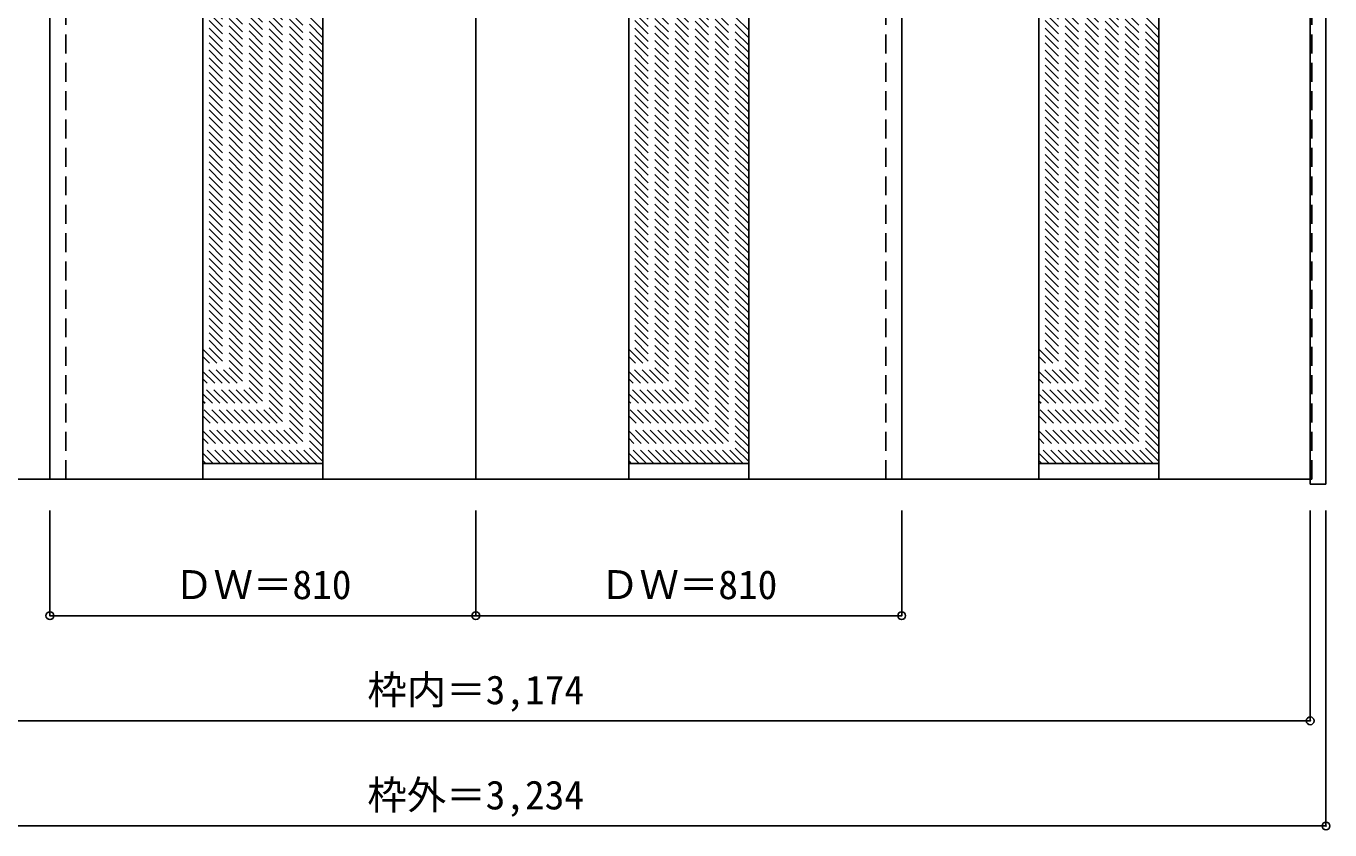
# Model space of a CAD drawing. Units: millimetres, scale not verified. Extents: x -2134 to 1652, y -1802 to 1263.
# Drawn here: x -828 to 1652, y -1802 to -273 of the extents above; entities that cross this region are included whole.
import ezdxf
from ezdxf.enums import TextEntityAlignment as Align

# ---------------------------------------------------------------- set-up
doc = ezdxf.new("R2010")
doc.units = ezdxf.units.MM
doc.header["$LTSCALE"] = 30
doc.header["$PDMODE"] = 32
doc.header["$PDSIZE"] = 15
doc.linetypes.add('DASHED1', pattern=[1.8, 1.2, -0.6])
doc.layers.add('0-0', color=4, linetype='DASHED1')
doc.layers.add('0-1_寸法', color=7, linetype='Continuous')
doc.styles.add('ＭＳ ゴシック', font='')
doc.styles.get('ＭＳ ゴシック').set_extended_font_data('MS Gothic')

msp = doc.modelspace()

# ---------------------------------------------------------------- linework, layer by layer
at = {"layer": '0-0', "color": 3, "linetype": 'Continuous'}
for p, q in [((1614.71, -1144.8), (1614.71, 1255.2)), ((1644.71, -1144.8), (1644.71, 1255.2)), ((-782.29, -1135.3), (-782.29, 1224.7)), ((-491.29, 1224.7), (-491.29, -1135.3)), ((-263.29, 1224.7), (-263.29, -1135.3)), ((27.71, -1135.3), (27.71, 1224.7)), ((318.71, 1224.7), (318.71, -1135.3)), ((546.71, 1224.7), (546.71, -1135.3)), ((837.71, -1135.3), (837.71, 1224.7)), ((1098.71, 1224.7), (1098.71, -1135.3)), ((1326.71, 1224.7), (1326.71, -1135.3)), ((-1559.29, -1135.3), (27.71, -1135.3)), ((1614.71, -1135.3), (27.71, -1135.3)), ((1644.71, -1144.8), (1614.71, -1144.8))]:
    msp.add_line(p, q, dxfattribs=at)
at = {"layer": '0-0'}
for p, q in [((-752.29, -1135.3), (-752.29, 1224.7)), ((807.71, -1135.3), (807.71, 1224.7)), ((1617.71, -1135.3), (1617.71, 1224.7)), ((-263.29, -281.35), (-491.29, -53.35)), ((-263.29, -295.49), (-491.29, -67.49)), ((546.71, -281.35), (318.71, -53.35)), ((546.71, -295.49), (318.71, -67.49)), ((1326.71, -281.35), (1098.71, -53.35)), ((1326.71, -295.49), (1098.71, -67.49)), ((-263.29, -309.63), (-491.29, -81.63)), ((-263.29, -323.77), (-491.29, -95.77)), ((546.71, -309.63), (318.71, -81.63)), ((546.71, -323.77), (318.71, -95.77)), ((1326.71, -309.63), (1098.71, -81.63)), ((1326.71, -323.77), (1098.71, -95.77)), ((-263.29, -337.91), (-491.29, -109.91)), ((546.71, -337.91), (318.71, -109.91)), ((1326.71, -337.91), (1098.71, -109.91)), ((-263.29, -352.06), (-491.29, -124.06)), ((-263.29, -366.2), (-491.29, -138.2)), ((546.71, -352.06), (318.71, -124.06)), ((546.71, -366.2), (318.71, -138.2)), ((1326.71, -352.06), (1098.71, -124.06)), ((1326.71, -366.2), (1098.71, -138.2)), ((-263.29, -380.34), (-491.29, -152.34)), ((-263.29, -394.48), (-491.29, -166.48)), ((546.71, -380.34), (318.71, -152.34)), ((546.71, -394.48), (318.71, -166.48)), ((1326.71, -380.34), (1098.71, -152.34)), ((1326.71, -394.48), (1098.71, -166.48)), ((-263.29, -408.62), (-491.29, -180.62)), ((-263.29, -422.77), (-491.29, -194.77)), ((546.71, -408.62), (318.71, -180.62)), ((546.71, -422.77), (318.71, -194.77)), ((1326.71, -408.62), (1098.71, -180.62)), ((1326.71, -422.77), (1098.71, -194.77)), ((-263.29, -436.91), (-491.29, -208.91)), ((-263.29, -451.05), (-491.29, -223.05)), ((546.71, -436.91), (318.71, -208.91)), ((546.71, -451.05), (318.71, -223.05)), ((1326.71, -436.91), (1098.71, -208.91)), ((1326.71, -451.05), (1098.71, -223.05)), ((-263.29, -465.19), (-491.29, -237.19)), ((546.71, -465.19), (318.71, -237.19)), ((1326.71, -465.19), (1098.71, -237.19)), ((-263.29, -479.33), (-491.29, -251.33)), ((-263.29, -493.48), (-491.29, -265.48)), ((546.71, -479.33), (318.71, -251.33)), ((546.71, -493.48), (318.71, -265.48)), ((1326.71, -479.33), (1098.71, -251.33)), ((1326.71, -493.48), (1098.71, -265.48)), ((-263.29, -507.62), (-491.29, -279.62)), ((-263.29, -521.76), (-491.29, -293.76)), ((546.71, -507.62), (318.71, -279.62)), ((546.71, -521.76), (318.71, -293.76)), ((1326.71, -507.62), (1098.71, -279.62)), ((1326.71, -521.76), (1098.71, -293.76)), ((-263.29, -535.9), (-491.29, -307.9)), ((-263.29, -550.05), (-491.29, -322.05)), ((546.71, -535.9), (318.71, -307.9)), ((546.71, -550.05), (318.71, -322.05)), ((1326.71, -535.9), (1098.71, -307.9)), ((1326.71, -550.05), (1098.71, -322.05)), ((-263.29, -564.19), (-491.29, -336.19)), ((546.71, -564.19), (318.71, -336.19)), ((1326.71, -564.19), (1098.71, -336.19)), ((-263.29, -578.33), (-491.29, -350.33)), ((-263.29, -592.47), (-491.29, -364.47)), ((546.71, -578.33), (318.71, -350.33)), ((546.71, -592.47), (318.71, -364.47)), ((1326.71, -578.33), (1098.71, -350.33)), ((1326.71, -592.47), (1098.71, -364.47)), ((-263.29, -606.61), (-491.29, -378.61)), ((-263.29, -620.76), (-491.29, -392.76)), ((546.71, -606.61), (318.71, -378.61)), ((546.71, -620.76), (318.71, -392.76)), ((1326.71, -606.61), (1098.71, -378.61)), ((1326.71, -620.76), (1098.71, -392.76)), ((-263.29, -634.9), (-491.29, -406.9)), ((-263.29, -649.04), (-491.29, -421.04)), ((546.71, -634.9), (318.71, -406.9)), ((546.71, -649.04), (318.71, -421.04)), ((1326.71, -634.9), (1098.71, -406.9)), ((1326.71, -649.04), (1098.71, -421.04)), ((-263.29, -663.18), (-491.29, -435.18)), ((546.71, -663.18), (318.71, -435.18)), ((1326.71, -663.18), (1098.71, -435.18)), ((-263.29, -677.32), (-491.29, -449.32)), ((-263.29, -691.47), (-491.29, -463.47)), ((546.71, -677.32), (318.71, -449.32)), ((546.71, -691.47), (318.71, -463.47)), ((1326.71, -677.32), (1098.71, -449.32)), ((1326.71, -691.47), (1098.71, -463.47)), ((-263.29, -705.61), (-491.29, -477.61)), ((-263.29, -719.75), (-491.29, -491.75)), ((546.71, -705.61), (318.71, -477.61)), ((546.71, -719.75), (318.71, -491.75)), ((1326.71, -705.61), (1098.71, -477.61)), ((1326.71, -719.75), (1098.71, -491.75)), ((-263.29, -733.89), (-491.29, -505.89)), ((-263.29, -748.04), (-491.29, -520.04)), ((546.71, -733.89), (318.71, -505.89)), ((546.71, -748.04), (318.71, -520.04)), ((1326.71, -733.89), (1098.71, -505.89)), ((1326.71, -748.04), (1098.71, -520.04)), ((-263.29, -762.18), (-491.29, -534.18)), ((546.71, -762.18), (318.71, -534.18)), ((1326.71, -762.18), (1098.71, -534.18)), ((-263.29, -776.32), (-491.29, -548.32)), ((-263.29, -790.46), (-491.29, -562.46)), ((546.71, -776.32), (318.71, -548.32)), ((546.71, -790.46), (318.71, -562.46)), ((1326.71, -776.32), (1098.71, -548.32)), ((1326.71, -790.46), (1098.71, -562.46)), ((-263.29, -804.6), (-491.29, -576.6)), ((-263.29, -818.75), (-491.29, -590.75)), ((546.71, -804.6), (318.71, -576.6)), ((546.71, -818.75), (318.71, -590.75)), ((1326.71, -804.6), (1098.71, -576.6)), ((1326.71, -818.75), (1098.71, -590.75)), ((-263.29, -832.89), (-491.29, -604.89)), ((-263.29, -847.03), (-491.29, -619.03)), ((546.71, -832.89), (318.71, -604.89)), ((546.71, -847.03), (318.71, -619.03)), ((1326.71, -832.89), (1098.71, -604.89)), ((1326.71, -847.03), (1098.71, -619.03)), ((-263.29, -861.17), (-491.29, -633.17)), ((546.71, -861.17), (318.71, -633.17)), ((1326.71, -861.17), (1098.71, -633.17)), ((-263.29, -875.31), (-491.29, -647.31)), ((-263.29, -889.46), (-491.29, -661.46)), ((546.71, -875.31), (318.71, -647.31)), ((546.71, -889.46), (318.71, -661.46)), ((1326.71, -875.31), (1098.71, -647.31)), ((1326.71, -889.46), (1098.71, -661.46)), ((-263.29, -903.6), (-491.29, -675.6)), ((-263.29, -917.74), (-491.29, -689.74)), ((546.71, -903.6), (318.71, -675.6)), ((546.71, -917.74), (318.71, -689.74)), ((1326.71, -903.6), (1098.71, -675.6)), ((1326.71, -917.74), (1098.71, -689.74)), ((-263.29, -931.88), (-491.29, -703.88)), ((-263.29, -946.03), (-491.29, -718.03)), ((546.71, -931.88), (318.71, -703.88)), ((546.71, -946.03), (318.71, -718.03)), ((1326.71, -931.88), (1098.71, -703.88)), ((1326.71, -946.03), (1098.71, -718.03)), ((-263.29, -960.17), (-491.29, -732.17)), ((546.71, -960.17), (318.71, -732.17)), ((1326.71, -960.17), (1098.71, -732.17)), ((-263.29, -974.31), (-491.29, -746.31)), ((-263.29, -988.45), (-491.29, -760.45)), ((546.71, -974.31), (318.71, -746.31)), ((546.71, -988.45), (318.71, -760.45)), ((1326.71, -974.31), (1098.71, -746.31)), ((1326.71, -988.45), (1098.71, -760.45)), ((-263.29, -1002.59), (-491.29, -774.59)), ((-263.29, -1016.74), (-491.29, -788.74)), ((546.71, -1002.59), (318.71, -774.59)), ((546.71, -1016.74), (318.71, -788.74)), ((1326.71, -1002.59), (1098.71, -774.59)), ((1326.71, -1016.74), (1098.71, -788.74)), ((-263.29, -1030.88), (-491.29, -802.88)), ((-263.29, -1045.02), (-491.29, -817.02)), ((546.71, -1030.88), (318.71, -802.88)), ((546.71, -1045.02), (318.71, -817.02)), ((1326.71, -1030.88), (1098.71, -802.88)), ((1326.71, -1045.02), (1098.71, -817.02)), ((-263.29, -1059.16), (-491.29, -831.16)), ((546.71, -1059.16), (318.71, -831.16)), ((1326.71, -1059.16), (1098.71, -831.16)), ((-263.29, -1073.3), (-491.29, -845.3)), ((-263.29, -1087.45), (-491.29, -859.45)), ((546.71, -1073.3), (318.71, -845.3)), ((546.71, -1087.45), (318.71, -859.45)), ((1326.71, -1073.3), (1098.71, -845.3)), ((1326.71, -1087.45), (1098.71, -859.45)), ((-263.29, -1101.59), (-491.29, -873.59)), ((-273.72, -1105.3), (-491.29, -887.73)), ((546.71, -1101.59), (318.71, -873.59)), ((536.28, -1105.3), (318.71, -887.73)), ((1326.71, -1101.59), (1098.71, -873.59)), ((1316.28, -1105.3), (1098.71, -887.73)), ((-287.86, -1105.3), (-491.29, -901.87)), ((-302, -1105.3), (-491.29, -916.02)), ((522.14, -1105.3), (318.71, -901.87)), ((508, -1105.3), (318.71, -916.02)), ((1302.14, -1105.3), (1098.71, -901.87)), ((1288, -1105.3), (1098.71, -916.02)), ((-316.14, -1105.3), (-491.29, -930.16)), ((493.86, -1105.3), (318.71, -930.16)), ((1273.86, -1105.3), (1098.71, -930.16)), ((-330.29, -1105.3), (-491.29, -944.3)), ((-344.43, -1105.3), (-491.29, -958.44)), ((479.71, -1105.3), (318.71, -944.3)), ((465.57, -1105.3), (318.71, -958.44)), ((1259.71, -1105.3), (1098.71, -944.3)), ((1245.57, -1105.3), (1098.71, -958.44)), ((-358.57, -1105.3), (-491.29, -972.58)), ((-372.71, -1105.3), (-491.29, -986.73)), ((451.43, -1105.3), (318.71, -972.58)), ((437.29, -1105.3), (318.71, -986.73)), ((1231.43, -1105.3), (1098.71, -972.58)), ((1217.29, -1105.3), (1098.71, -986.73)), ((-386.86, -1105.3), (-491.29, -1000.87)), ((-401, -1105.3), (-491.29, -1015.01)), ((423.14, -1105.3), (318.71, -1000.87)), ((409, -1105.3), (318.71, -1015.01)), ((1203.14, -1105.3), (1098.71, -1000.87)), ((1189, -1105.3), (1098.71, -1015.01)), ((-415.14, -1105.3), (-491.29, -1029.15)), ((394.86, -1105.3), (318.71, -1029.15)), ((1174.86, -1105.3), (1098.71, -1029.15)), ((-429.28, -1105.3), (-491.29, -1043.29)), ((-443.42, -1105.3), (-491.29, -1057.44)), ((380.72, -1105.3), (318.71, -1043.29)), ((366.58, -1105.3), (318.71, -1057.44)), ((1160.72, -1105.3), (1098.71, -1043.29)), ((1146.58, -1105.3), (1098.71, -1057.44)), ((-457.57, -1105.3), (-491.29, -1071.58)), ((-471.71, -1105.3), (-491.29, -1085.72)), ((352.43, -1105.3), (318.71, -1071.58)), ((338.29, -1105.3), (318.71, -1085.72)), ((1132.43, -1105.3), (1098.71, -1071.58)), ((1118.29, -1105.3), (1098.71, -1085.72)), ((-485.85, -1105.3), (-491.29, -1099.86)), ((324.15, -1105.3), (318.71, -1099.86)), ((1104.15, -1105.3), (1098.71, -1099.86)), ((1614.71, -1135.3), (1617.71, -1135.3))]:
    msp.add_line(p, q, dxfattribs=at)
at = {"layer": '0-0', "color": 7, "linetype": 'Continuous'}
for p, q in [((-263.29, -1105.3), (-491.29, -1105.3)), ((546.71, -1105.3), (318.71, -1105.3)), ((1326.71, -1105.3), (1098.71, -1105.3))]:
    msp.add_line(p, q, dxfattribs=at)
at = {"layer": '0-1_寸法', "color": 4}
for p, q in [((-782.29, -1394.8), (-782.29, -1194.8)), ((27.71, -1394.8), (27.71, -1194.8)), ((837.71, -1394.8), (837.71, -1194.8)), ((1614.71, -1594.8), (1614.71, -1194.8)), ((1644.71, -1794.8), (1644.71, -1194.8)), ((-782.29, -1394.8), (837.71, -1394.8)), ((-1559.29, -1594.8), (1614.71, -1594.8)), ((-1589.29, -1794.8), (1644.71, -1794.8))]:
    msp.add_line(p, q, dxfattribs=at)
at = {"layer": '0-1_寸法'}
for p in [(-782.29, -1394.8), (27.71, -1394.8), (837.71, -1394.8), (1614.71, -1594.8), (1644.71, -1794.8)]:
    msp.add_point(p, dxfattribs=at)

# ---------------------------------------------------------------- texts
at = {"layer": '0-1_寸法', "style": 'ＭＳ ゴシック'}
for s, p in [('ＤＷ＝810', (-546.04, -1379.8)), ('ＤＷ＝810', (263.96, -1379.8)), ('枠内＝3,174', (-178.54, -1579.8)), ('枠外＝3,234', (-178.54, -1779.8))]:
    msp.add_text(s, height=54.99, dxfattribs=at).set_placement(p, align=Align.BOTTOM_LEFT)

doc.saveas('drawing.dxf')
